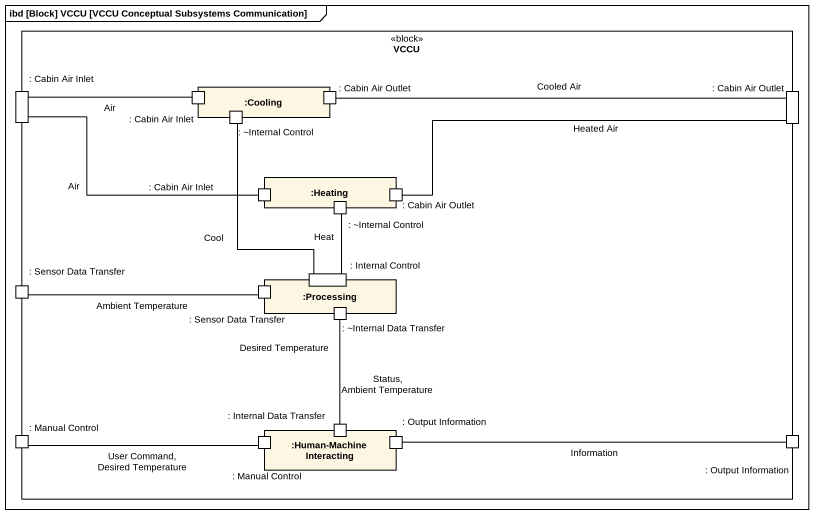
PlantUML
@startuml
mainframe ibd [Block] VCCU [VCCU Conceptual Subsystems Communication]
rectangle VCCU <<block>> {
  port ": Cabin Air Inlet" as Cabin_Air_Inlet
  rectangle ":Cooling" as Cooling {
    port ": Cabin Air Inlet" as Cabin_Air_Inlet_2
    port ": ~Internal Control" as Internal_Control
    port ": Cabin Air Outlet" as Cabin_Air_Outlet
  }
  port ": Cabin Air Outlet" as Cabin_Air_Outlet_2
  rectangle ":Heating" as Heating {
    port ": Cabin Air Inlet" as Cabin_Air_Inlet_3
    port ": Cabin Air Outlet" as Cabin_Air_Outlet_3
    port ": ~Internal Control" as Internal_Control_2
  }
  port ": Sensor Data Transfer" as Sensor_Data_Transfer
  rectangle ":Processing" as Processing {
    port ": Internal Control" as Internal_Control_3
    port ": Sensor Data Transfer" as Sensor_Data_Transfer_2
    port ": ~Internal Data Transfer" as Internal_Data_Transfer
  }
  rectangle ":Human-Machine Interacting" as Human_Machine_Interacting {
    port ": Internal Data Transfer" as Internal_Data_Transfer_2
    port ": Manual Control" as Manual_Control_2
    port ": Output Information" as Output_Information
  }
  port ": Manual Control" as Manual_Control
  port ": Output Information" as Output_Information_2
}
Cabin_Air_Inlet -right- Cabin_Air_Inlet_2 : Air
Cabin_Air_Inlet -right- Cabin_Air_Inlet_3 : Air
Cabin_Air_Outlet_2 -left- Cabin_Air_Outlet : Cooled Air
Cabin_Air_Outlet_2 -left- Cabin_Air_Outlet_3 : Heated Air
Internal_Control_3 -up- Internal_Control : Cool
Internal_Control_3 -up- Internal_Control_2 : Heat
Sensor_Data_Transfer -right- Sensor_Data_Transfer_2 : Ambient Temperature
Internal_Data_Transfer_2 -up- Internal_Data_Transfer : Desired Temperature\nStatus, Ambient Temperature
Manual_Control -right- Manual_Control_2 : User Command, Desired Temperature
Output_Information_2 -left- Output_Information : Information
@enduml
